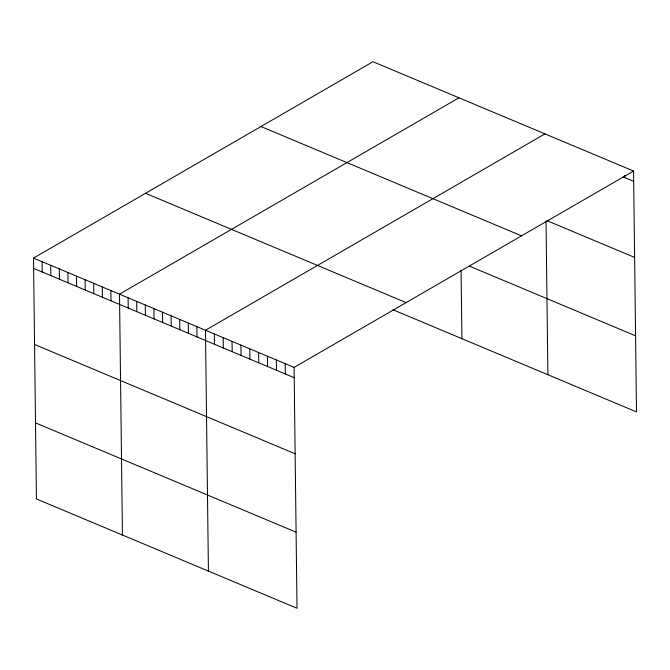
<?xml version="1.0" encoding="UTF-8"?>
<svg xmlns="http://www.w3.org/2000/svg" width="670" height="670" viewBox="0 0 670 670"><rect width="100%" height="100%" fill="white"/><g stroke="black" fill="none" stroke-linecap="round" stroke-linejoin="round"><path stroke-width="1" d="M633.56 171.043L294.08 367.411L297.019 608.268L36.44 498.957L33.5 258.092L372.981 61.732L633.56 171.043L636.5 411.908L393.123 309.808M458.967 97.803L119.495 294.172L122.434 535.029M544.961 133.874L205.481 330.243L208.42 571.108M623.05 176.872L633.686 181.336M546.904 220.631L634.616 257.422M260.948 126.53L521.528 235.84M469.586 266.183L635.57 335.812M145.524 193.295L406.104 302.606M33.5 258.092L294.08 367.411M33.626 268.385L294.205 377.696M34.555 344.481L295.135 453.791M35.51 422.871L296.09 532.181M624.8 175.557L624.825 177.617M546.025 221.234L547.901 374.739M461.077 270.186L461.915 338.668M285.219 363.693L285.345 373.986M276.358 359.974L276.484 370.267M267.498 356.256L267.623 366.549M258.637 352.546L258.762 362.83M249.776 348.827L249.902 359.12M240.924 345.109L241.049 355.401M232.063 341.39L232.189 351.683M223.202 337.672L223.328 347.965M214.341 333.962L214.467 344.254M196.88 326.633L197.005 336.926M188.287 323.024L188.412 333.317M179.686 319.423L179.811 329.715M171.084 315.813L171.21 326.106M162.483 312.203L162.609 322.496M153.891 308.602L154.016 318.887M145.29 304.992L145.415 315.285M136.688 301.383L136.814 311.676M128.087 297.773L128.213 308.066M110.893 290.562L111.019 300.855M102.292 286.953L102.418 297.246M93.691 283.351L93.817 293.636M85.098 279.742L85.224 290.035M76.497 276.132L76.623 286.425M67.896 272.522L68.022 282.815M59.295 268.921L59.421 279.214M50.702 265.312L50.828 275.604M42.101 261.702L42.227 271.995"/></g></svg>
